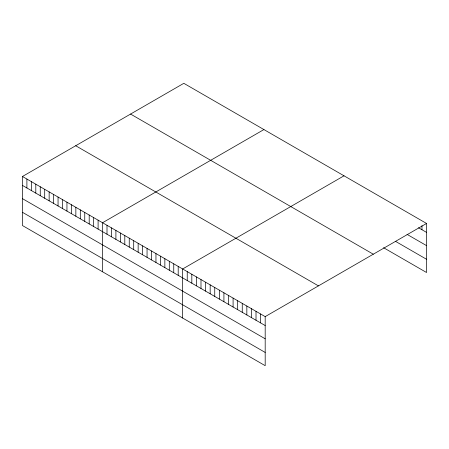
<?xml version="1.0" encoding="UTF-8"?>
<svg xmlns="http://www.w3.org/2000/svg" width="449" height="449" viewBox="0 0 449 449"><rect width="100%" height="100%" fill="white"/><g stroke="black" fill="none" stroke-linecap="round" stroke-linejoin="round"><path stroke-width="0.67" d="M22.45 176.485L265.185 316.624L265.185 365.682L22.45 225.538L22.45 176.485L183.815 83.318L426.55 223.462L426.55 272.515L383.564 247.702M263.917 129.565L102.552 222.732L102.552 271.785M344.018 175.812L182.653 268.979L182.653 318.032M265.185 316.624L426.55 223.462M418.524 227.75L426.55 232.386M407.063 234.378L426.55 245.625M395.603 241.405L426.55 259.275M130.564 114.063L373.299 254.207M75.701 145.74L318.436 285.878M22.45 185.409L265.185 325.547M22.45 198.654L265.185 338.793M22.45 212.298L265.185 352.437M421.965 225.617L421.965 229.736M260.6 313.98L260.6 322.904M256.014 311.331L256.014 320.255M251.429 308.682L251.429 317.606M246.843 306.038L246.843 314.962M242.258 303.389L242.258 312.313M237.673 300.74L237.673 309.664M233.087 298.097L233.087 307.021M228.502 295.448L228.502 304.371M223.916 292.799L223.916 301.728M219.331 290.155L219.331 299.079M214.745 287.506L214.745 296.43M210.166 284.857L210.166 293.786M205.58 282.213L205.58 291.137M200.995 279.564L200.995 288.488M196.409 276.921L196.409 285.845M191.824 274.272L191.824 283.196M187.239 271.623L187.239 280.546M178.202 266.409L178.202 275.332M173.752 263.838L173.752 272.762M169.301 261.267L169.301 270.191M164.856 258.703L164.856 267.626M160.405 256.132L160.405 265.056M155.955 253.562L155.955 262.485M151.504 250.991L151.504 259.915M147.053 248.42L147.053 257.35M142.602 245.856L142.602 254.779M138.152 243.285L138.152 252.209M133.701 240.715L133.701 249.638M129.25 238.144L129.25 247.068M124.8 235.579L124.8 244.503M120.354 233.009L120.354 241.932M115.904 230.438L115.904 239.362M111.453 227.868L111.453 236.791M107.002 225.297L107.002 234.226M98.101 220.162L98.101 229.085M93.65 217.591L93.65 226.515M89.199 215.02L89.199 223.95M84.749 212.456L84.749 221.379M80.304 209.885L80.304 218.809M75.853 207.315L75.853 216.238M71.402 204.744L71.402 213.668M66.952 202.179L66.952 211.103M62.501 199.609L62.501 208.532M58.05 197.038L58.05 205.962M53.599 194.468L53.599 203.391M49.149 191.897L49.149 200.826M44.698 189.332L44.698 198.256M40.253 186.762L40.253 195.685M35.802 184.191L35.802 193.115M31.351 181.621L31.351 190.544M26.901 179.056L26.901 187.979"/></g></svg>
